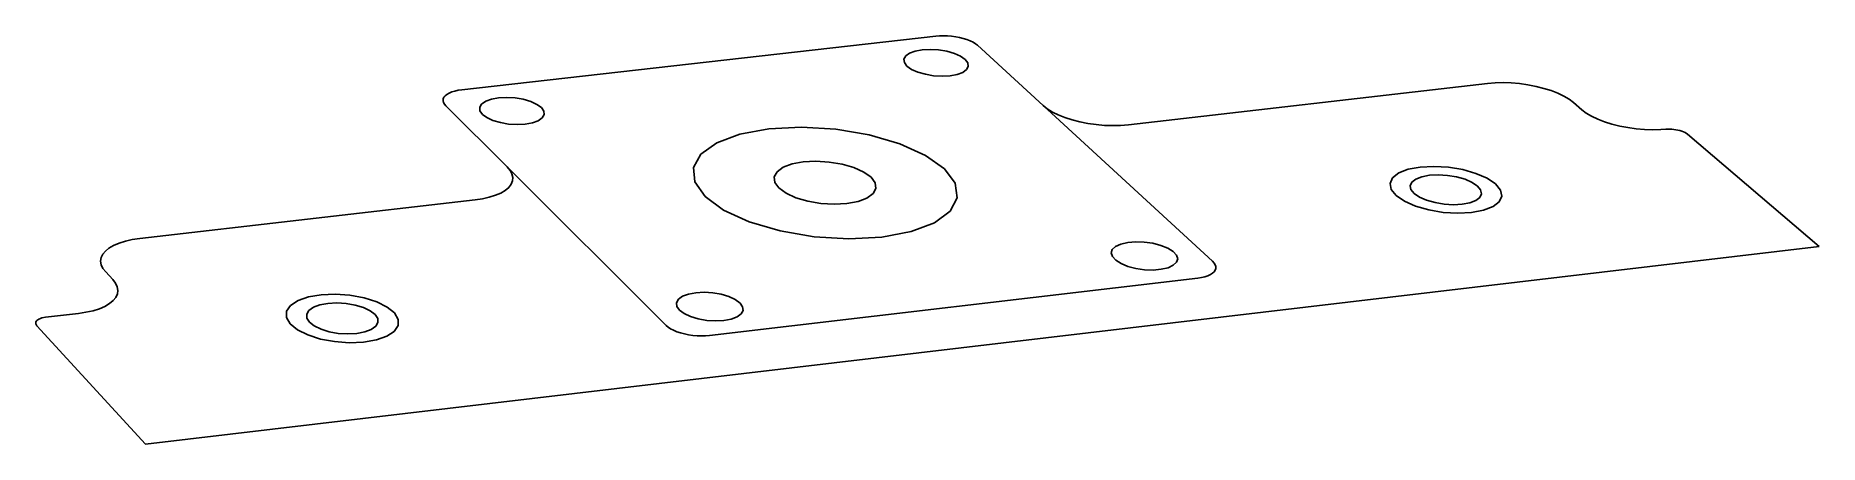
# Model space of a CAD drawing. Extents: x 40.3 to 69.5, y -11.5 to -4.8.
import ezdxf

# ---------------------------------------------------------------- set-up
doc = ezdxf.new("R2010")
doc.units = 0
doc.header["$MEASUREMENT"] = 0
doc.layers.get('0').update_dxf_attribs({"linetype": 'CONTINUOUS'})

msp = doc.modelspace()

# ---------------------------------------------------------------- linework, layer by layer
at = {"color": 178}
for p, q in [((47.288, -5.718), (55.06, -4.84)), ((55.06, -4.84), (55.121, -4.835)), ((55.121, -4.835), (55.186, -4.833)), ((55.186, -4.833), (55.252, -4.835)), ((55.252, -4.835), (55.319, -4.841)), ((55.319, -4.841), (55.385, -4.85)), ((55.385, -4.85), (55.449, -4.862)), ((55.449, -4.862), (55.51, -4.877)), ((55.51, -4.877), (55.568, -4.895)), ((55.568, -4.895), (55.621, -4.916)), ((55.621, -4.916), (55.669, -4.939)), ((55.669, -4.939), (55.71, -4.964)), ((55.71, -4.964), (55.744, -4.99)), ((54.566, -5.165), (54.537, -5.217)), ((54.537, -5.217), (54.545, -5.274)), ((54.629, -5.12), (54.566, -5.165)), ((54.721, -5.086), (54.629, -5.12)), ((54.837, -5.065), (54.721, -5.086)), ((54.968, -5.058), (54.837, -5.065)), ((55.106, -5.066), (54.968, -5.058)), ((55.241, -5.089), (55.106, -5.066)), ((55.364, -5.124), (55.241, -5.089)), ((55.466, -5.17), (55.364, -5.124)), ((55.542, -5.223), (55.466, -5.17)), ((55.585, -5.28), (55.542, -5.223)), ((56.82, -5.978), (55.744, -4.99)), ((54.545, -5.274), (54.587, -5.33)), ((54.587, -5.33), (54.662, -5.384)), ((54.662, -5.384), (54.765, -5.43)), ((54.765, -5.43), (54.888, -5.465)), ((54.888, -5.465), (55.024, -5.488)), ((55.024, -5.488), (55.162, -5.496)), ((55.162, -5.496), (55.293, -5.489)), ((55.293, -5.489), (55.409, -5.468)), ((55.409, -5.468), (55.502, -5.434)), ((55.502, -5.434), (55.564, -5.389)), ((55.564, -5.389), (55.592, -5.336)), ((55.592, -5.336), (55.585, -5.28)), ((46.985, -5.869), (46.997, -5.842)), ((46.997, -5.842), (47.017, -5.817)), ((47.017, -5.817), (47.045, -5.794)), ((47.045, -5.794), (47.081, -5.773)), ((47.081, -5.773), (47.124, -5.755)), ((47.124, -5.755), (47.174, -5.739)), ((47.174, -5.739), (47.229, -5.727)), ((47.229, -5.727), (47.288, -5.718)), ((48.025, -5.844), (47.893, -5.851)), ((48.163, -5.853), (48.025, -5.844)), ((64.101, -5.616), (58.215, -6.292)), ((64.226, -5.605), (64.101, -5.616)), ((64.357, -5.602), (64.226, -5.605)), ((64.492, -5.607), (64.357, -5.602)), ((64.628, -5.618), (64.492, -5.607)), ((64.764, -5.637), (64.628, -5.618)), ((64.897, -5.663), (64.764, -5.637)), ((65.024, -5.695), (64.897, -5.663)), ((65.144, -5.732), (65.024, -5.695)), ((65.255, -5.775), (65.144, -5.732)), ((65.354, -5.822), (65.255, -5.775)), ((65.44, -5.873), (65.354, -5.822)), ((46.983, -5.897), (46.985, -5.869)), ((46.989, -5.925), (46.983, -5.897)), ((47.004, -5.953), (46.989, -5.925)), ((47.027, -5.981), (47.004, -5.953)), ((48.034, -6.983), (47.027, -5.981)), ((47.615, -5.953), (47.583, -6.006)), ((47.583, -6.006), (47.587, -6.063)), ((47.587, -6.063), (47.627, -6.121)), ((47.681, -5.907), (47.615, -5.953)), ((47.627, -6.121), (47.699, -6.175)), ((47.775, -5.873), (47.681, -5.907)), ((47.893, -5.851), (47.775, -5.873)), ((48.298, -5.875), (48.163, -5.853)), ((48.42, -5.911), (48.298, -5.875)), ((48.521, -5.957), (48.42, -5.911)), ((48.594, -6.011), (48.521, -5.957)), ((48.634, -6.069), (48.594, -6.011)), ((48.607, -6.179), (48.638, -6.126)), ((48.638, -6.126), (48.634, -6.069)), ((56.82, -5.978), (56.887, -6.032)), ((56.82, -5.978), (59.593, -8.527)), ((56.887, -6.032), (56.97, -6.083)), ((56.97, -6.083), (57.066, -6.131)), ((57.066, -6.131), (57.174, -6.174)), ((65.512, -5.927), (65.44, -5.873)), ((65.65, -6.046), (65.512, -5.927)), ((65.65, -6.046), (65.722, -6.1)), ((65.722, -6.1), (65.809, -6.152)), ((47.699, -6.175), (47.8, -6.221)), ((47.8, -6.221), (47.922, -6.257)), ((47.922, -6.257), (48.057, -6.28)), ((48.057, -6.28), (48.196, -6.288)), ((48.196, -6.288), (48.329, -6.282)), ((48.329, -6.282), (48.447, -6.26)), ((48.447, -6.26), (48.541, -6.225)), ((48.541, -6.225), (48.607, -6.179)), ((52.323, -6.36), (51.849, -6.447)), ((52.858, -6.332), (52.323, -6.36)), ((53.419, -6.366), (52.858, -6.332)), ((53.969, -6.458), (53.419, -6.366)), ((57.174, -6.174), (57.292, -6.212)), ((57.292, -6.212), (57.418, -6.244)), ((57.418, -6.244), (57.55, -6.27)), ((57.55, -6.27), (57.685, -6.289)), ((57.685, -6.289), (57.822, -6.301)), ((57.822, -6.301), (57.957, -6.305)), ((57.957, -6.305), (58.089, -6.302)), ((58.089, -6.302), (58.215, -6.292)), ((65.809, -6.152), (65.908, -6.199)), ((65.908, -6.199), (66.02, -6.242)), ((66.02, -6.242), (66.141, -6.28)), ((66.141, -6.28), (66.269, -6.313)), ((66.269, -6.313), (66.403, -6.338)), ((66.403, -6.338), (66.54, -6.357)), ((66.54, -6.357), (66.678, -6.369)), ((66.678, -6.369), (66.814, -6.374)), ((66.814, -6.374), (66.945, -6.371)), ((66.945, -6.371), (67.024, -6.366)), ((67.024, -6.366), (67.056, -6.363)), ((67.089, -6.363), (67.056, -6.363)), ((67.123, -6.364), (67.089, -6.363)), ((67.157, -6.367), (67.123, -6.364)), ((67.191, -6.372), (67.157, -6.367)), ((67.224, -6.379), (67.191, -6.372)), ((67.256, -6.387), (67.224, -6.379)), ((67.286, -6.396), (67.256, -6.387)), ((67.314, -6.407), (67.286, -6.396)), ((67.34, -6.418), (67.314, -6.407)), ((67.381, -6.444), (67.34, -6.418)), ((51.469, -6.589), (51.208, -6.774)), ((51.849, -6.447), (51.469, -6.589)), ((54.471, -6.604), (53.969, -6.458)), ((54.891, -6.793), (54.471, -6.604)), ((69.541, -8.284), (67.381, -6.444)), ((48.082, -7.04), (48.034, -6.983)), ((50.638, -9.576), (48.034, -6.983)), ((51.208, -6.774), (51.085, -6.992)), ((51.085, -6.992), (51.109, -7.228)), ((52.558, -6.988), (52.458, -7.06)), ((52.704, -6.933), (52.558, -6.988)), ((52.887, -6.899), (52.704, -6.933)), ((53.094, -6.889), (52.887, -6.899)), ((53.311, -6.902), (53.094, -6.889)), ((53.524, -6.938), (53.311, -6.902)), ((53.717, -6.994), (53.524, -6.938)), ((53.879, -7.067), (53.717, -6.994)), ((55.2, -7.014), (54.891, -6.793)), ((55.378, -7.25), (55.2, -7.014)), ((63, -6.984), (62.804, -7.021)), ((63.224, -6.973), (63, -6.984)), ((63.462, -6.987), (63.224, -6.973)), ((63.697, -7.026), (63.462, -6.987)), ((48.058, -7.318), (48.098, -7.266)), ((48.112, -7.097), (48.082, -7.04)), ((48.098, -7.266), (48.121, -7.212)), ((48.125, -7.155), (48.112, -7.097)), ((48.121, -7.212), (48.125, -7.155)), ((51.109, -7.228), (51.278, -7.466)), ((52.458, -7.06), (52.412, -7.144)), ((52.412, -7.144), (52.422, -7.235)), ((52.422, -7.235), (52.488, -7.326)), ((53.997, -7.152), (53.879, -7.067)), ((54.064, -7.244), (53.997, -7.152)), ((54.075, -7.335), (54.064, -7.244)), ((55.41, -7.487), (55.378, -7.25)), ((62.547, -7.16), (62.504, -7.251)), ((62.504, -7.251), (62.524, -7.351)), ((62.649, -7.081), (62.547, -7.16)), ((62.804, -7.021), (62.649, -7.081)), ((62.863, -7.23), (62.836, -7.289)), ((62.836, -7.289), (62.848, -7.352)), ((62.928, -7.18), (62.863, -7.23)), ((63.026, -7.142), (62.928, -7.18)), ((63.152, -7.119), (63.026, -7.142)), ((63.295, -7.111), (63.152, -7.119)), ((63.446, -7.12), (63.295, -7.111)), ((63.596, -7.145), (63.446, -7.12)), ((63.734, -7.185), (63.596, -7.145)), ((63.913, -7.088), (63.697, -7.026)), ((63.851, -7.236), (63.734, -7.185)), ((63.938, -7.295), (63.851, -7.236)), ((64.096, -7.168), (63.913, -7.088)), ((63.99, -7.358), (63.938, -7.295)), ((64.233, -7.26), (64.096, -7.168)), ((64.315, -7.36), (64.233, -7.26)), ((47.508, -7.521), (42.012, -8.153)), ((47.508, -7.521), (47.629, -7.503)), ((47.629, -7.503), (47.741, -7.478)), ((47.741, -7.478), (47.841, -7.446)), ((47.841, -7.446), (47.929, -7.409)), ((47.929, -7.409), (48.001, -7.366)), ((48.001, -7.366), (48.058, -7.318)), ((51.278, -7.466), (51.582, -7.689)), ((52.488, -7.326), (52.605, -7.412)), ((52.605, -7.412), (52.767, -7.486)), ((52.767, -7.486), (52.961, -7.543)), ((52.961, -7.543), (53.174, -7.579)), ((53.174, -7.579), (53.393, -7.592)), ((53.393, -7.592), (53.601, -7.581)), ((53.601, -7.581), (53.784, -7.547)), ((53.784, -7.547), (53.931, -7.492)), ((53.931, -7.492), (54.03, -7.419)), ((54.03, -7.419), (54.075, -7.335)), ((55.294, -7.708), (55.41, -7.487)), ((62.524, -7.351), (62.604, -7.45)), ((62.604, -7.45), (62.741, -7.543)), ((62.741, -7.543), (62.923, -7.624)), ((62.848, -7.352), (62.9, -7.416)), ((62.9, -7.416), (62.987, -7.475)), ((62.987, -7.475), (63.103, -7.526)), ((63.103, -7.526), (63.242, -7.566)), ((63.242, -7.566), (63.392, -7.591)), ((63.392, -7.591), (63.544, -7.6)), ((63.544, -7.6), (63.688, -7.593)), ((63.688, -7.593), (63.814, -7.569)), ((63.814, -7.569), (63.912, -7.531)), ((63.912, -7.531), (63.977, -7.48)), ((63.977, -7.48), (64.003, -7.421)), ((64.003, -7.421), (63.99, -7.358)), ((64.193, -7.631), (64.294, -7.551)), ((64.294, -7.551), (64.336, -7.459)), ((64.336, -7.459), (64.315, -7.36)), ((51.582, -7.689), (52.001, -7.882)), ((52.001, -7.882), (52.507, -8.031)), ((55.037, -7.897), (55.294, -7.708)), ((62.923, -7.624), (63.14, -7.686)), ((63.14, -7.686), (63.377, -7.726)), ((63.377, -7.726), (63.616, -7.74)), ((63.616, -7.74), (63.842, -7.728)), ((63.842, -7.728), (64.038, -7.691)), ((64.038, -7.691), (64.193, -7.631)), ((41.775, -8.196), (41.889, -8.171)), ((41.889, -8.171), (42.012, -8.153)), ((52.507, -8.031), (53.064, -8.126)), ((53.064, -8.126), (53.634, -8.161)), ((53.634, -8.161), (54.177, -8.132)), ((54.177, -8.132), (54.656, -8.042)), ((54.656, -8.042), (55.037, -7.897)), ((41.37, -8.525), (41.378, -8.467)), ((41.378, -8.467), (41.404, -8.411)), ((41.404, -8.411), (41.447, -8.359)), ((41.447, -8.359), (41.507, -8.31)), ((41.507, -8.31), (41.583, -8.266)), ((41.583, -8.266), (41.673, -8.228)), ((41.673, -8.228), (41.775, -8.196)), ((42.107, -11.524), (69.541, -8.284)), ((57.952, -8.334), (57.934, -8.391)), ((57.934, -8.391), (57.953, -8.451)), ((58.006, -8.284), (57.952, -8.334)), ((57.953, -8.451), (58.008, -8.511)), ((58.093, -8.245), (58.006, -8.284)), ((58.205, -8.219), (58.093, -8.245)), ((58.336, -8.208), (58.205, -8.219)), ((58.477, -8.213), (58.336, -8.208)), ((58.617, -8.232), (58.477, -8.213)), ((58.749, -8.266), (58.617, -8.232)), ((58.862, -8.312), (58.749, -8.266)), ((58.949, -8.366), (58.862, -8.312)), ((59.004, -8.426), (58.949, -8.366)), ((59.024, -8.486), (59.004, -8.426)), ((41.38, -8.584), (41.37, -8.525)), ((41.408, -8.643), (41.38, -8.584)), ((41.453, -8.701), (41.408, -8.643)), ((41.57, -8.826), (41.453, -8.701)), ((58.008, -8.511), (58.095, -8.565)), ((58.095, -8.565), (58.208, -8.611)), ((58.208, -8.611), (58.34, -8.645)), ((58.34, -8.645), (58.481, -8.665)), ((58.481, -8.665), (58.622, -8.67)), ((58.622, -8.67), (58.754, -8.658)), ((58.754, -8.658), (58.866, -8.632)), ((58.866, -8.632), (58.952, -8.593)), ((58.952, -8.593), (59.006, -8.543)), ((59.006, -8.543), (59.024, -8.486)), ((59.47, -8.78), (59.519, -8.764)), ((59.519, -8.764), (59.561, -8.745)), ((59.561, -8.745), (59.596, -8.723)), ((59.62, -8.556), (59.593, -8.527)), ((59.596, -8.723), (59.622, -8.698)), ((59.639, -8.585), (59.62, -8.556)), ((59.622, -8.698), (59.64, -8.672)), ((59.648, -8.615), (59.639, -8.585)), ((59.64, -8.672), (59.649, -8.644)), ((59.649, -8.644), (59.648, -8.615)), ((41.615, -8.885), (41.57, -8.826)), ((41.643, -8.944), (41.615, -8.885)), ((41.62, -9.118), (41.645, -9.062)), ((41.653, -9.004), (41.643, -8.944)), ((41.645, -9.062), (41.653, -9.004)), ((51.125, -9.042), (51.005, -9.065)), ((51.261, -9.035), (51.125, -9.042)), ((51.403, -9.044), (51.261, -9.035)), ((59.354, -8.802), (51.348, -9.743)), ((51.542, -9.068), (51.403, -9.044)), ((59.354, -8.802), (59.415, -8.793)), ((59.415, -8.793), (59.47, -8.78)), ((41.13, -9.363), (41.245, -9.337)), ((41.245, -9.337), (41.349, -9.304)), ((41.349, -9.304), (41.439, -9.265)), ((41.439, -9.265), (41.516, -9.221)), ((41.516, -9.221), (41.576, -9.172)), ((41.576, -9.172), (41.62, -9.118)), ((44.417, -9.447), (44.419, -9.344)), ((44.419, -9.344), (44.483, -9.25)), ((44.483, -9.25), (44.605, -9.171)), ((44.605, -9.171), (44.776, -9.111)), ((44.784, -9.333), (44.748, -9.394)), ((44.776, -9.111), (44.985, -9.076)), ((44.858, -9.281), (44.784, -9.333)), ((44.964, -9.241), (44.858, -9.281)), ((45.095, -9.217), (44.964, -9.241)), ((44.985, -9.076), (45.216, -9.066)), ((45.242, -9.209), (45.095, -9.217)), ((45.216, -9.066), (45.456, -9.083)), ((45.395, -9.219), (45.242, -9.209)), ((45.544, -9.245), (45.395, -9.219)), ((45.456, -9.083), (45.688, -9.127)), ((45.678, -9.285), (45.544, -9.245)), ((45.789, -9.338), (45.678, -9.285)), ((45.688, -9.127), (45.895, -9.193)), ((45.869, -9.4), (45.789, -9.338)), ((45.895, -9.193), (46.064, -9.277)), ((46.064, -9.277), (46.184, -9.374)), ((50.842, -9.149), (50.811, -9.205)), ((50.811, -9.205), (50.817, -9.266)), ((50.817, -9.266), (50.859, -9.327)), ((50.909, -9.101), (50.842, -9.149)), ((50.859, -9.327), (50.935, -9.384)), ((51.005, -9.065), (50.909, -9.101)), ((51.668, -9.106), (51.542, -9.068)), ((51.773, -9.155), (51.668, -9.106)), ((51.85, -9.211), (51.773, -9.155)), ((51.892, -9.272), (51.85, -9.211)), ((51.868, -9.389), (51.899, -9.333)), ((51.899, -9.333), (51.892, -9.272)), ((40.305, -9.539), (40.307, -9.524)), ((40.307, -9.554), (40.305, -9.539)), ((40.307, -9.524), (40.314, -9.51)), ((40.326, -9.584), (40.307, -9.554)), ((40.314, -9.51), (40.325, -9.497)), ((40.325, -9.497), (40.34, -9.484)), ((42.107, -11.524), (40.326, -9.584)), ((40.34, -9.484), (40.359, -9.473)), ((40.359, -9.473), (40.382, -9.463)), ((40.382, -9.463), (40.408, -9.455)), ((40.408, -9.455), (40.468, -9.444)), ((41.006, -9.382), (40.468, -9.444)), ((41.006, -9.382), (41.13, -9.363)), ((44.477, -9.55), (44.417, -9.447)), ((44.596, -9.648), (44.477, -9.55)), ((44.764, -9.733), (44.596, -9.648)), ((44.748, -9.394), (44.75, -9.459)), ((44.75, -9.459), (44.793, -9.525)), ((44.793, -9.525), (44.872, -9.586)), ((44.872, -9.586), (44.983, -9.64)), ((44.983, -9.64), (45.117, -9.681)), ((45.699, -9.684), (45.805, -9.644)), ((45.805, -9.644), (45.879, -9.592)), ((45.912, -9.465), (45.869, -9.4)), ((45.879, -9.592), (45.915, -9.531)), ((45.915, -9.531), (45.912, -9.465)), ((46.245, -9.58), (46.182, -9.675)), ((46.184, -9.374), (46.245, -9.478)), ((46.245, -9.478), (46.245, -9.58)), ((50.638, -9.576), (50.671, -9.605)), ((50.671, -9.605), (50.712, -9.632)), ((50.712, -9.632), (50.761, -9.657)), ((50.935, -9.384), (51.04, -9.433)), ((51.04, -9.433), (51.166, -9.471)), ((51.166, -9.471), (51.306, -9.495)), ((51.306, -9.495), (51.448, -9.504)), ((51.448, -9.504), (51.585, -9.497)), ((51.585, -9.497), (51.705, -9.474)), ((51.705, -9.474), (51.802, -9.437)), ((51.802, -9.437), (51.868, -9.389)), ((44.972, -9.8), (44.764, -9.733)), ((45.205, -9.843), (44.972, -9.8)), ((45.117, -9.681), (45.266, -9.707)), ((45.446, -9.861), (45.205, -9.843)), ((45.266, -9.707), (45.42, -9.716)), ((45.42, -9.716), (45.568, -9.708)), ((45.68, -9.851), (45.446, -9.861)), ((45.568, -9.708), (45.699, -9.684)), ((45.889, -9.815), (45.68, -9.851)), ((46.06, -9.755), (45.889, -9.815)), ((46.182, -9.675), (46.06, -9.755)), ((50.761, -9.657), (50.815, -9.68)), ((50.815, -9.68), (50.875, -9.7)), ((50.875, -9.7), (50.939, -9.717)), ((50.939, -9.717), (51.006, -9.731)), ((51.006, -9.731), (51.075, -9.741)), ((51.075, -9.741), (51.145, -9.747)), ((51.145, -9.747), (51.214, -9.75)), ((51.214, -9.75), (51.283, -9.748)), ((51.283, -9.748), (51.348, -9.743))]:
    msp.add_line(p, q, dxfattribs=at)

doc.saveas('drawing.dxf')
